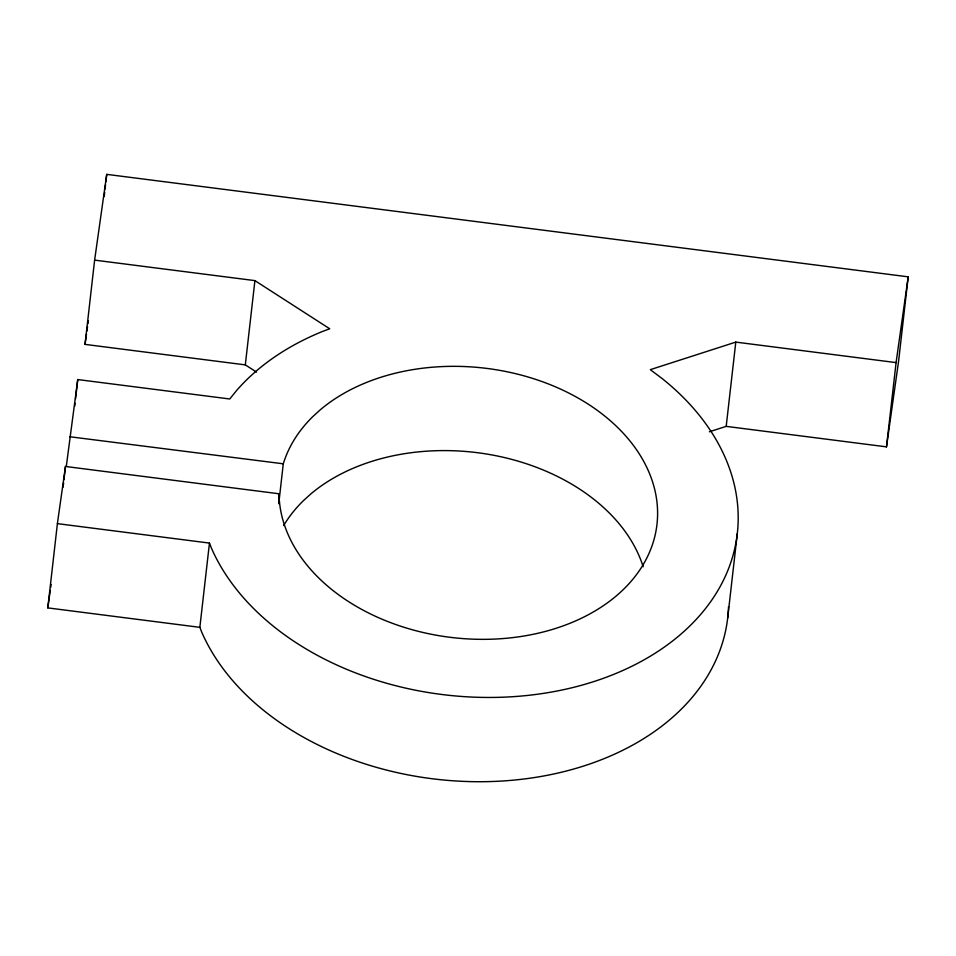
<?xml version="1.0" encoding="UTF-8"?>
<svg xmlns="http://www.w3.org/2000/svg" width="956" height="956" viewBox="0 0 956 956"><rect width="100%" height="100%" fill="white"/><g stroke="black" fill="none" stroke-linecap="round" stroke-linejoin="round"><path stroke-width="1.43" d="M728.52 606.69A270.739 193.435 6.5 0 1 497.251 781.291A270.739 193.435 6.5 0 1 201.728 632.155L199.852 627.339L47.8 607.897L57.396 523.637L65.474 466.468L279.116 493.786L279.236 498.996A189.897 135.68 6.5 0 0 530.078 634.915A189.897 135.68 6.5 0 0 622.81 432.757A189.897 135.68 6.5 0 0 320.069 409.981L312.684 416.72A189.897 135.68 6.5 0 0 283.287 463.803L278.746 503.716M63.12 487.166L63.622 482.72M63.956 479.769L65.474 466.468M66.311 466.301L77.747 379.556L229.751 398.987L236.861 390.191A270.739 193.435 6.5 0 1 322.124 331.613L329.7 328.768L254.917 280.622L94.62 260.128L106.737 174.362L908.2 276.834L898.604 361.093L886.487 446.858L726.19 426.364L709.376 431.777M74.723 406.169L75.058 403.205M75.56 398.772L77.747 379.556M256.531 372.099L245.31 364.881L85.024 344.387L94.62 260.128M104.204 196.53L104.718 192.096M105.052 189.145L105.554 184.711M105.889 181.748L106.737 174.362M199.852 627.339L209.46 543.08L57.396 523.637M245.31 364.881L254.917 280.622M278.614 498.219L279.116 493.786M726.19 426.364L735.797 342.105L896.083 362.599L886.487 446.858M727.695 617.923L737.291 533.663M47.8 607.897L50.286 590.306M50.704 587.378L51.11 584.451M85.024 344.387L86.482 334.026M86.9 331.075L87.522 326.641M87.94 323.678L88.358 320.726M896.083 362.599L908.2 276.834M735.797 342.105L650.307 369.661L662.305 378.684A270.739 193.435 6.5 0 1 606.988 676.991A270.739 193.435 6.5 0 1 211.324 547.896L209.46 543.08M69.68 436.737L283.287 463.803M283.669 525.561A189.897 135.68 6.5 0 1 303.088 500.98L310.473 494.24A189.897 135.68 6.5 0 1 500.454 456.657A189.897 135.68 6.5 0 1 643.173 566.765"/></g></svg>
